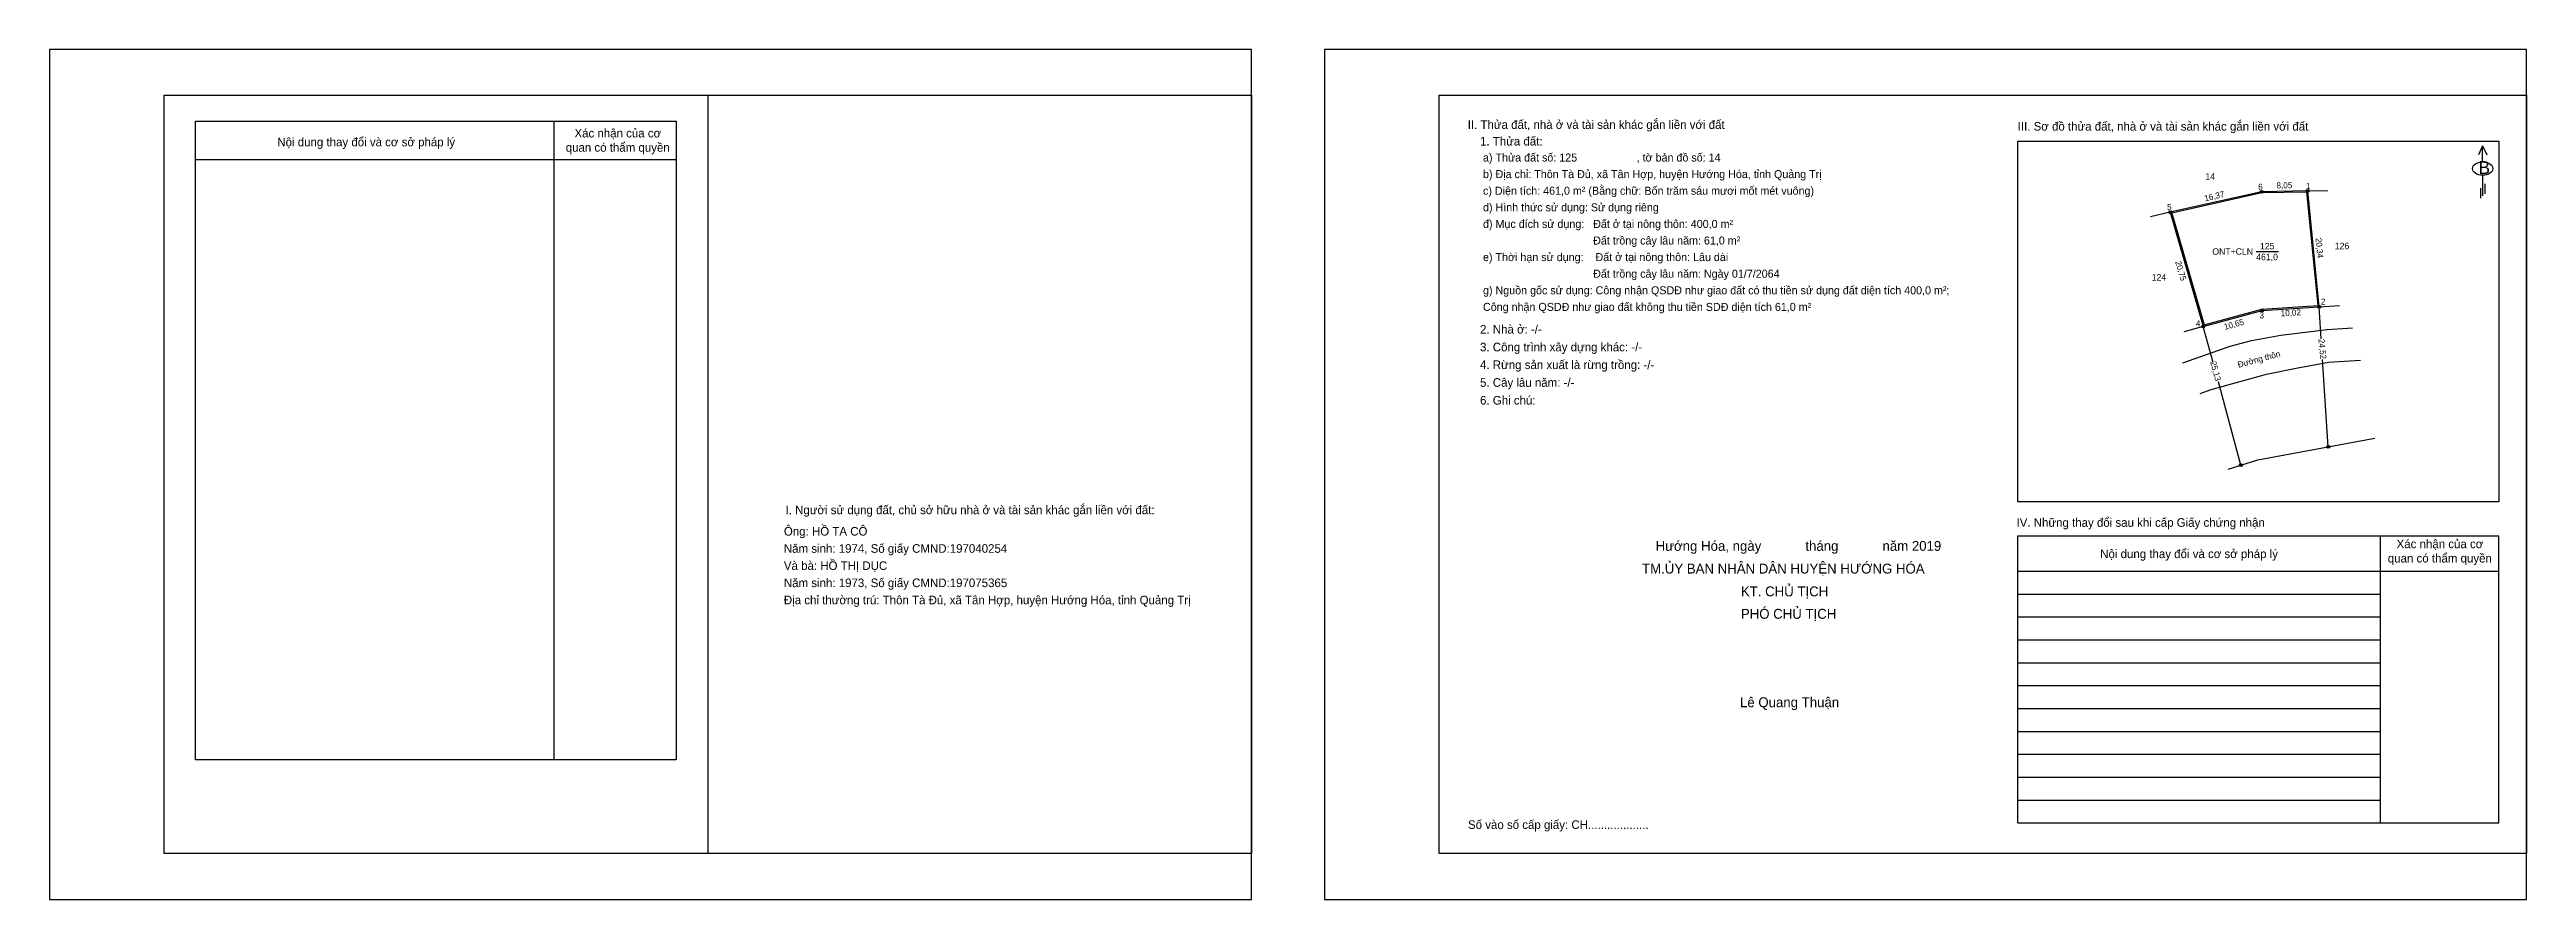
# Model space of a CAD drawing. Extents: x 553302 to 553734, y 1840339 to 1840488.
import ezdxf

# ---------------------------------------------------------------- set-up
doc = ezdxf.new("R2010")
doc.units = 0
for name, color, linetype in [('CanhThua', 7, 'Continuous'), ('ChieuDaiCanhThua', 7, 'Continuous'), ('Khung', 7, 'Continuous'), ('KhungInTrang1', 7, 'Continuous'), ('KhungInTrang2', 7, 'Continuous'), ('Level 1', 7, 'Continuous'), ('Level 2', 7, 'Continuous'), ('Level 22', 7, 'Continuous'), ('Level 23', 7, 'Continuous'), ('MocDinhThua', 7, 'Continuous'), ('NhanDiaChinhThua', 7, 'Continuous'), ('NhanTuCan', 7, 'Continuous'), ('ON', 7, 'Continuous'), ('RauThua', 7, 'Continuous'), ('SoHieuDinhThua', 7, 'Continuous'), ('Template', 7, 'Continuous'), ('ThongTin', 7, 'Continuous')]:
    doc.layers.add(name, color=color, linetype=linetype)

msp = doc.modelspace()

# ---------------------------------------------------------------- linework, layer by layer
at = {"layer": 'CanhThua'}
for p, q in [((553688.14, 1840462.7), (553672.17, 1840459.12)), ((553696.19, 1840462.86), (553688.14, 1840462.7)), ((553698.21, 1840442.62), (553696.19, 1840462.86)), ((553672.17, 1840459.12), (553677.93, 1840439.19)), ((553677.93, 1840439.19), (553688.21, 1840441.98)), ((553688.21, 1840441.98), (553698.21, 1840442.62))]:
    msp.add_line(p, q, dxfattribs=at)
at = {"layer": 'Khung'}
for p, q in [((553544.41, 1840479.56), (553734.41, 1840479.56)), ((553544.41, 1840347.06), (553544.41, 1840479.56)), ((553645.56, 1840408.51), (553645.56, 1840471.57)), ((553645.56, 1840471.57), (553729.56, 1840471.57)), ((553729.56, 1840471.57), (553729.56, 1840408.51)), ((553729.56, 1840408.51), (553645.56, 1840408.51))]:
    msp.add_line(p, q, dxfattribs=at)
msp.add_lwpolyline([(553511.62, 1840347.06), (553321.62, 1840347.06), (553321.62, 1840479.56), (553511.62, 1840479.56)], close=True, dxfattribs=at)
for points in [[(553416.62, 1840479.56), (553416.62, 1840347.06)], [(553734.41, 1840479.56), (553734.41, 1840347.06), (553544.41, 1840347.06)]]:
    msp.add_lwpolyline(points, dxfattribs=at)
at = {"layer": 'KhungInTrang1'}
msp.add_lwpolyline([(553301.62, 1840487.56), (553301.62, 1840339.06), (553511.62, 1840339.06), (553511.62, 1840487.56)], close=True, dxfattribs=at)
at = {"layer": 'KhungInTrang2'}
msp.add_lwpolyline([(553524.41, 1840487.56), (553524.41, 1840339.06), (553734.41, 1840339.06), (553734.41, 1840487.56)], close=True, dxfattribs=at)
at = {"layer": 'Level 1'}
for p, q in [((553679.66, 1840432.85), (553677.93, 1840439.19)), ((553698.57, 1840437), (553698.21, 1840442.62)), ((553699.78, 1840418.15), (553698.8, 1840433.38)), ((553684.53, 1840414.94), (553680.58, 1840429.47))]:
    msp.add_line(p, q, dxfattribs=at)
at = {"layer": 'Level 2'}
msp.add_lwpolyline([(553697.99, 1840442.81), (553696.01, 1840462.66), (553688.16, 1840462.5), (553672.42, 1840458.97), (553678.07, 1840439.43), (553688.18, 1840442.18)], close=True, dxfattribs=at)
at = {"layer": 'Level 22'}
for points in [[(553674.37, 1840432.83), (553682.62, 1840435.72), (553686.36, 1840436.71), (553691.49, 1840437.63), (553699.59, 1840438.67), (553704.04, 1840438.94)], [(553677.38, 1840427.47), (553679.33, 1840428.18), (553688.97, 1840430.86), (553694.44, 1840431.94), (553699.85, 1840432.92), (553705.41, 1840433.3)]]:
    msp.add_lwpolyline(points, dxfattribs=at)
at = {"layer": 'Level 23'}
msp.add_lwpolyline([(553682.28, 1840414.23), (553687.45, 1840415.86), (553707.92, 1840419.66)], dxfattribs=at)
at = {"layer": 'MocDinhThua'}
for centre in [(553688.14, 1840462.7), (553696.19, 1840462.86), (553672.17, 1840459.12), (553677.93, 1840439.19), (553688.21, 1840441.98), (553698.21, 1840442.62), (553699.78, 1840418.15), (553684.53, 1840414.94)]:
    msp.add_circle(centre, 0.25, dxfattribs=at)
at = {"layer": 'NhanDiaChinhThua'}
msp.add_line((553687.2, 1840452.26), (553691.07, 1840452.26), dxfattribs=at)
at = {"layer": 'ON'}
for p, q in [((553327.12, 1840475.05), (553411.12, 1840475.05)), ((553327.12, 1840363.45), (553327.12, 1840475.05)), ((553411.12, 1840475.05), (553411.12, 1840363.45)), ((553327.12, 1840468.36), (553411.12, 1840468.36)), ((553645.56, 1840402.6), (553729.56, 1840402.6)), ((553708.83, 1840402.6), (553708.83, 1840352.44)), ((553645.56, 1840396.42), (553729.56, 1840396.42)), ((553645.56, 1840392.42), (553708.83, 1840392.42)), ((553645.56, 1840388.42), (553708.83, 1840388.42)), ((553645.56, 1840384.42), (553708.83, 1840384.42)), ((553645.56, 1840380.42), (553708.83, 1840380.42)), ((553645.56, 1840376.42), (553708.83, 1840376.42)), ((553645.56, 1840372.42), (553708.83, 1840372.42)), ((553645.56, 1840368.42), (553708.83, 1840368.42)), ((553645.56, 1840364.42), (553708.83, 1840364.42)), ((553645.56, 1840360.42), (553708.83, 1840360.42)), ((553645.56, 1840356.42), (553708.83, 1840356.42))]:
    msp.add_line(p, q, dxfattribs=at)
for points in [[(553389.76, 1840475.05), (553389.76, 1840363.45)], [(553645.56, 1840352.44), (553645.56, 1840402.6)], [(553729.56, 1840352.44), (553729.56, 1840402.6)], [(553411.12, 1840363.45), (553327.12, 1840363.45)]]:
    msp.add_lwpolyline(points, dxfattribs=at)
at = {"layer": 'RauThua'}
for p, q in [((553696.19, 1840462.86), (553699.72, 1840462.93)), ((553672.17, 1840459.12), (553668.72, 1840458.35)), ((553677.93, 1840439.19), (553674.52, 1840438.26)), ((553698.21, 1840442.62), (553701.74, 1840442.85))]:
    msp.add_line(p, q, dxfattribs=at)
at = {"layer": 'Template'}
for p, q in [((553726.74, 1840470.76), (553726.02, 1840469.17)), ((553726.74, 1840467.93), (553726.74, 1840470.76)), ((553726.74, 1840470.76), (553727.47, 1840469.17)), ((553726.76, 1840465.59), (553726.76, 1840462.02)), ((553726.38, 1840463.36), (553726.38, 1840461.61)), ((553727.16, 1840464.1), (553727.16, 1840462.36)), ((553645.56, 1840352.44), (553729.56, 1840352.44))]:
    msp.add_line(p, q, dxfattribs=at)
msp.add_ellipse((553726.76, 1840466.76), major_axis=(1.78, 0), ratio=0.655849, dxfattribs=at)

# ---------------------------------------------------------------- texts
at = {"layer": 'ChieuDaiCanhThua'}
for s, rotation, p in [('16,37', 12.6351, (553678.26, 1840461.03)), ('8,05', 1.1386, (553690.74, 1840463.28)), ('20,34', 275.6994, (553697.55, 1840454.6)), ('20,75', 286.1199, (553673.02, 1840450.46)), ('10,65', 15.1844, (553681.73, 1840438.57)), ('10,02', 3.6619, (553691.5, 1840440.91)), ('Đường thôn', 15.1844, (553684.12, 1840431.95)), ('24,52', 275.9345, (553698.05, 1840436.94)), ('25,13', 285.2302, (553679.14, 1840432.95))]:
    msp.add_text(s, height=1.06, rotation=rotation, dxfattribs=at).set_placement(p)
at = {"layer": 'NhanDiaChinhThua'}
for s, p in [('ONT+CLN', (553679.53, 1840451.7)), ('125', (553687.85, 1840452.64)), ('461,0', (553687.2, 1840450.75))]:
    msp.add_text(s, height=1.131, dxfattribs=at).set_placement(p)
at = {"layer": 'NhanTuCan'}
for s, p in [('14', (553678.31, 1840464.82)), ('126', (553700.93, 1840452.67)), ('124', (553668.94, 1840447.19))]:
    msp.add_text(s, height=1.131, dxfattribs=at).set_placement(p)
at = {"layer": 'ON'}
for s, height, p in [('Xác nhận của cơ ', 1.5, (553393.34, 1840472.2)), ('Nội dung thay đổi và cơ sở pháp lý', 1.5, (553341.42, 1840470.65)), ('quan có thẩm quyền', 1.5, (553391.81, 1840469.7)), ('I. Người sử dụng đất, chủ sở hữu nhà ở và tài sản khác gắn liền với đất:', 1.5, (553430.22, 1840406.37)), ('IV. Những thay đổi sau khi cấp Giấy chứng nhận', 1.5, (553645.31, 1840404.17)), ('Nội dung thay đổi và cơ sở pháp lý', 1.5, (553659.93, 1840398.7)), ('Xác nhận của cơ ', 1.5, (553711.72, 1840400.43)), ('quan có thẩm quyền', 1.5, (553710.19, 1840397.93)), ('Lê Quang Thuận', 1.7268, (553596.99, 1840372.65))]:
    msp.add_text(s, height=height, dxfattribs=at).set_placement(p)
at = {"layer": 'SoHieuDinhThua'}
for s, p in [('6', (553687.53, 1840463.05)), ('1', (553695.88, 1840463.2)), ('5', (553671.62, 1840459.5)), ('2', (553698.5, 1840442.98)), ('4', (553676.64, 1840439.17)), ('3', (553687.76, 1840440.6))]:
    msp.add_text(s, height=1.06, dxfattribs=at).set_placement(p)
at = {"layer": 'Template'}
for s, height, p in [('II. Thửa đất, nhà ở và tài sản khác gắn liền với đất', 1.5, (553549.42, 1840473.69)), ('III. Sơ đồ thửa đất, nhà ở và tài sản khác gắn liền với đất', 1.5, (553645.51, 1840473.39)), ('B', 2.25, (553726.04, 1840465.81)), ('Hướng Hóa, ngày            tháng            năm 2019', 1.7268, (553582.25, 1840399.97)), ('TM.ỦY BAN NHÂN DÂN HUYỆN HƯỚNG HÓA', 1.7268, (553579.88, 1840396)), ('KT. CHỦ TỊCH', 1.7268, (553597.15, 1840392.02)), ('PHÓ CHỦ TỊCH', 1.7268, (553597.15, 1840388.1)), ('Số vào sổ cấp giấy: CH...................', 1.5, (553549.47, 1840351.38))]:
    msp.add_text(s, height=height, dxfattribs=at).set_placement(p)
at = {"layer": 'ThongTin'}
for s, height, p in [('1. Thửa đất: ', 1.5, (553551.57, 1840470.79)), (' a) Thửa đất số: 125                    , tờ bản đồ số: 14', 1.4, (553551.57, 1840467.99)), (' b) Địa chỉ: Thôn Tà Đủ, xã Tân Hợp, huyện Hướng Hóa, tỉnh Quảng Trị', 1.4, (553551.57, 1840465.09)), (' c) Diện tích: 461,0 m² (Bằng chữ: Bốn trăm sáu mươi mốt mét vuông)', 1.4, (553551.57, 1840462.19)), (' d) Hình thức sử dụng: Sử dụng riêng', 1.4, (553551.57, 1840459.29)), (' đ) Mục đích sử dụng:   Đất ở tại nông thôn: 400,0 m²', 1.4, (553551.57, 1840456.39)), (' e) Thời hạn sử dụng:    Đất ở tại nông thôn: Lâu dài', 1.4, (553551.57, 1840450.59)), ('                                      Đất trồng cây lâu năm: 61,0 m²', 1.4, (553551.57, 1840453.49)), ('                                      Đất trồng cây lâu năm: Ngày 01/7/2064', 1.4, (553551.57, 1840447.69)), (' g) Nguồn gốc sử dụng: Công nhận QSDĐ như giao đất có thu tiền sử dụng đất diện tích 400,0 m²;', 1.4, (553551.57, 1840444.79)), (' Công nhận QSDĐ như giao đất không thu tiền SDĐ diện tích 61,0 m²', 1.4, (553551.57, 1840441.89)), ('2. Nhà ở: -/-', 1.5, (553551.57, 1840437.93)), ('3. Công trình xây dựng khác: -/-', 1.5, (553551.57, 1840434.83)), ('4. Rừng sản xuất là rừng trồng: -/-', 1.5, (553551.57, 1840431.73)), ('5. Cây lâu năm: -/-', 1.5, (553551.57, 1840428.63)), ('6. Ghi chú:', 1.5, (553551.57, 1840425.53)), ('Ông: HỒ TA CÔ', 1.5, (553429.93, 1840402.63)), ('Năm sinh: 1974, Số giấy CMND:197040254', 1.5, (553429.93, 1840399.63)), ('Và bà: HỒ THỊ DỤC', 1.5, (553429.93, 1840396.63)), ('Địa chỉ thường trú: Thôn Tà Đủ, xã Tân Hợp, huyện Hướng Hóa, tỉnh Quảng Trị', 1.5, (553429.93, 1840390.63)), ('Năm sinh: 1973, Số giấy CMND:197075365', 1.5, (553429.93, 1840393.63))]:
    msp.add_text(s, height=height, dxfattribs=at).set_placement(p)

doc.saveas('drawing.dxf')
